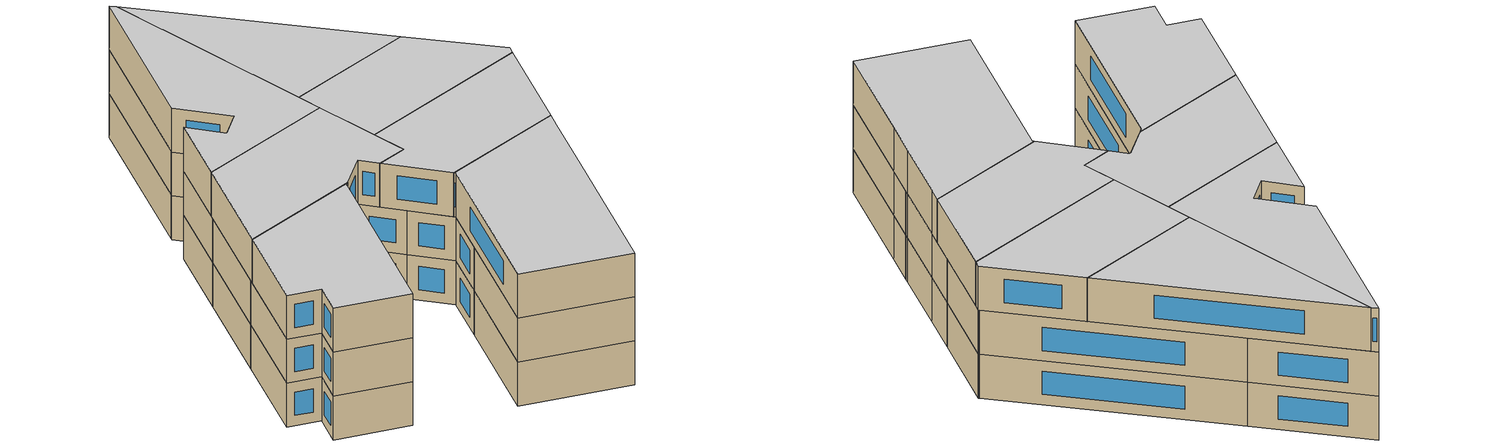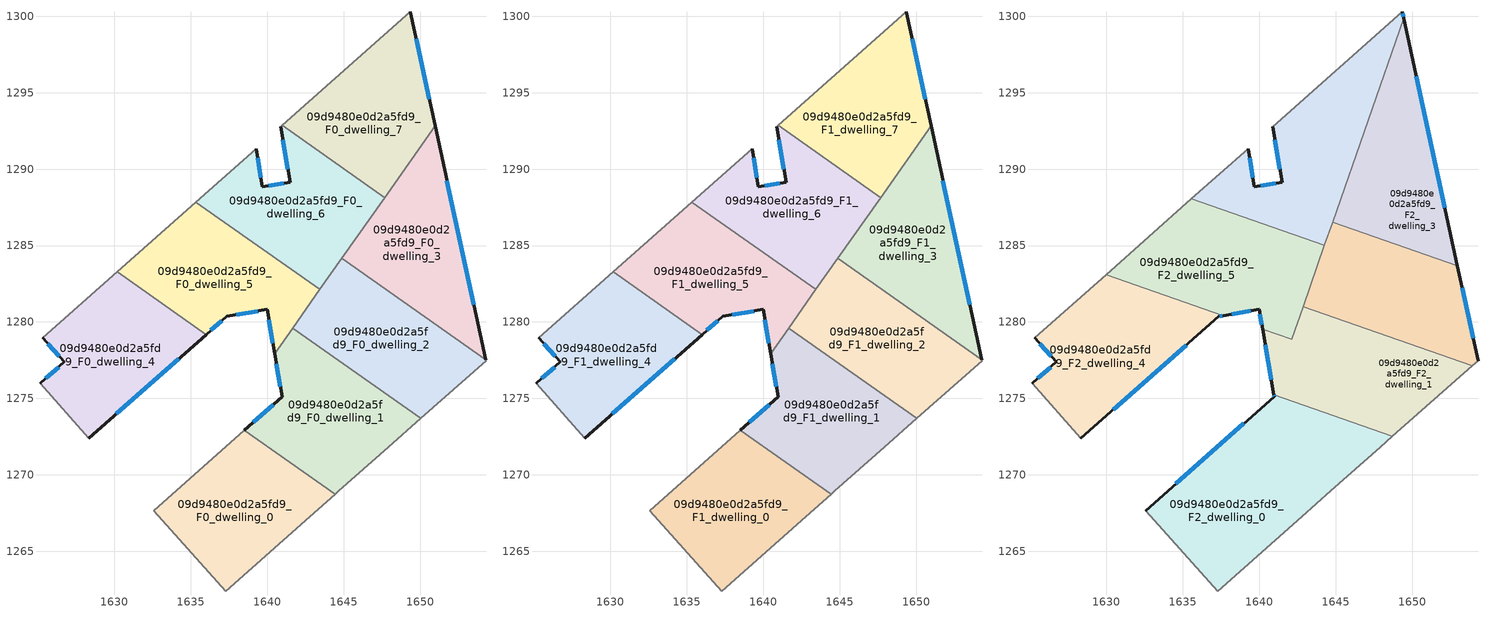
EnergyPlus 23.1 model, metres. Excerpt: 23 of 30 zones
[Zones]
09d9480e0d2a5fd9_F0_dwelling_0
 floor ground (EU_floor_Construction): 1644.44,1268.72 1642.77,1267.25 1637.27,1262.39 1632.56,1267.65 1638.49,1272.91 z0
 wall adiabatic (EU_wall_Construction): 1638.49,1272.91 1632.56,1267.65 1637.27,1262.39 1642.77,1267.25 1644.44,1268.72 z0:3
 wall to 09d9480e0d2a5fd9_F0_dwelling_1 (EU_wall_Construction): 1644.44,1268.72 1638.49,1272.91 z0:3
09d9480e0d2a5fd9_F0_dwelling_1
 floor ground (EU_floor_Construction): 1650.04,1273.68 1647.93,1271.82 1644.69,1268.94 1644.44,1268.72 1638.49,1272.91 1640.98,1275.12 1640.49,1277.93 1641.66,1279.59 z0
 wall outside (EU_wall_Construction): 1640.49,1277.93 1640.98,1275.12 1638.49,1272.91 z0:3
 wall adiabatic (EU_wall_Construction): 1644.44,1268.72 1644.69,1268.94 1647.93,1271.82 1650.04,1273.68 z0:3
 wall to 09d9480e0d2a5fd9_F0_dwelling_5 (EU_wall_Construction): 1641.66,1279.59 1640.49,1277.93 z0:3
 wall to 09d9480e0d2a5fd9_F0_dwelling_2 (EU_wall_Construction): 1650.04,1273.68 1641.66,1279.59 z0:3
 window (EU_Window_Construction): 1640.39,1274.6 1639.07,1273.42 / 1640.61,1277.27 1640.86,1275.78 z0.7:2.3
09d9480e0d2a5fd9_F0_dwelling_2
 floor ground (EU_floor_Construction): 1654.3,1277.52 1654.32,1277.46 1650.04,1273.68 1641.66,1279.59 1644.88,1284.16 z0
 wall to 09d9480e0d2a5fd9_F0_dwelling_3 (EU_wall_Construction): 1654.3,1277.52 1644.88,1284.16 z0:3
 wall adiabatic (EU_wall_Construction): 1650.04,1273.68 1654.32,1277.46 1654.3,1277.52 z0:3
 wall to 09d9480e0d2a5fd9_F0_dwelling_6 (EU_wall_Construction): 1644.88,1284.16 1643.45,1282.13 z0:3
 wall to 09d9480e0d2a5fd9_F0_dwelling_5 (EU_wall_Construction): 1643.45,1282.13 1641.66,1279.59 z0:3
09d9480e0d2a5fd9_F0_dwelling_3
 floor ground (EU_floor_Construction): 1650.98,1292.83 1654.3,1277.52 1644.88,1284.16 z0
 wall outside (EU_wall_Construction): 1654.3,1277.52 1650.98,1292.83 z0:3
 wall to 09d9480e0d2a5fd9_F0_dwelling_7 (EU_wall_Construction): 1650.98,1292.83 1647.68,1288.13 z0:3
 wall to 09d9480e0d2a5fd9_F0_dwelling_6 (EU_wall_Construction): 1647.68,1288.13 1644.88,1284.16 z0:3
 window (EU_Window_Construction): 1653.52,1281.12 1651.76,1289.23 z0.7:2.3
09d9480e0d2a5fd9_F0_dwelling_4
 floor ground (EU_floor_Construction): 1636,1279.18 1628.33,1272.38 1625.13,1275.98 1626.72,1277.38 1625.32,1278.96 1630.18,1283.28 z0
 wall outside (EU_wall_Construction): 1628.33,1272.38 1636,1279.18 / 1625.32,1278.96 1626.72,1277.38 1625.13,1275.98 z0:3
 wall to 09d9480e0d2a5fd9_F0_dwelling_5 (EU_wall_Construction): 1636,1279.18 1630.18,1283.28 z0:3
 wall adiabatic (EU_wall_Construction): 1625.13,1275.98 1628.33,1272.38 / 1630.18,1283.28 1625.32,1278.96 z0:3
 window (EU_Window_Construction): 1630.13,1273.98 1634.2,1277.58 / 1626.34,1277.05 1625.5,1276.31 / 1625.65,1278.59 1626.39,1277.75 z0.7:2.3
09d9480e0d2a5fd9_F0_dwelling_5
 floor ground (EU_floor_Construction): 1643.45,1282.13 1640.49,1277.93 1639.99,1280.82 1637.34,1280.37 1636,1279.18 1630.18,1283.28 1635.33,1287.84 z0
 wall outside (EU_wall_Construction): 1636,1279.18 1637.34,1280.37 1639.99,1280.82 1640.49,1277.93 z0:3
 wall adiabatic (EU_wall_Construction): 1635.33,1287.84 1630.18,1283.28 z0:3
 wall to 09d9480e0d2a5fd9_F0_dwelling_6 (EU_wall_Construction): 1643.45,1282.13 1635.33,1287.84 z0:3
 window (EU_Window_Construction): 1640.11,1280.14 1640.37,1278.61 / 1637.96,1280.47 1639.37,1280.71 / 1636.32,1279.46 1637.03,1280.09 z0.7:2.3
09d9480e0d2a5fd9_F0_dwelling_6
 floor ground (EU_floor_Construction): 1647.68,1288.13 1643.45,1282.13 1635.33,1287.84 1639.28,1291.35 1639.66,1288.84 1641.5,1289.16 1640.88,1292.78 1640.97,1292.86 z0
 wall outside (EU_wall_Construction): 1640.88,1292.78 1641.5,1289.16 1639.66,1288.84 1639.28,1291.35 z0:3
 wall adiabatic (EU_wall_Construction): 1640.97,1292.86 1640.88,1292.78 / 1639.28,1291.35 1635.33,1287.84 z0:3
 wall to 09d9480e0d2a5fd9_F0_dwelling_7 (EU_wall_Construction): 1647.68,1288.13 1640.97,1292.86 z0:3
 window (EU_Window_Construction): 1641.02,1291.93 1641.35,1290.01 / 1639.57,1289.43 1639.37,1290.76 / 1641.07,1289.08 1640.09,1288.91 z0.7:2.3
09d9480e0d2a5fd9_F0_dwelling_7
 floor ground (EU_floor_Construction): 1649.36,1300.29 1650.98,1292.83 1647.68,1288.13 1640.97,1292.86 z0
 wall outside (EU_wall_Construction): 1650.98,1292.83 1649.36,1300.29 z0:3
 wall adiabatic (EU_wall_Construction): 1649.36,1300.29 1640.97,1292.86 z0:3
 window (EU_Window_Construction): 1650.6,1294.58 1649.74,1298.54 z0.7:2.3
09d9480e0d2a5fd9_F1_dwelling_0
 floor to 09d9480e0d2a5fd9_F0_dwelling_0 (EU_floor_Construction): 1644.44,1268.72 1642.77,1267.25 1637.27,1262.39 1632.56,1267.65 1638.49,1272.91 z3
 wall adiabatic (EU_wall_Construction): 1638.49,1272.91 1632.56,1267.65 1637.27,1262.39 1642.77,1267.25 1644.44,1268.72 z3:6
 wall to 09d9480e0d2a5fd9_F1_dwelling_1 (EU_wall_Construction): 1644.44,1268.72 1638.49,1272.91 z3:6
09d9480e0d2a5fd9_F1_dwelling_1
 floor to 09d9480e0d2a5fd9_F0_dwelling_1 (EU_floor_Construction): 1650.04,1273.68 1647.93,1271.82 1644.69,1268.94 1644.44,1268.72 1638.49,1272.91 1640.98,1275.12 1640.49,1277.93 1641.66,1279.59 z3
 wall outside (EU_wall_Construction): 1640.49,1277.93 1640.98,1275.12 1638.49,1272.91 z3:6
 wall adiabatic (EU_wall_Construction): 1644.44,1268.72 1644.69,1268.94 1647.93,1271.82 1650.04,1273.68 z3:6
 wall to 09d9480e0d2a5fd9_F1_dwelling_5 (EU_wall_Construction): 1641.66,1279.59 1640.49,1277.93 z3:6
 wall to 09d9480e0d2a5fd9_F1_dwelling_2 (EU_wall_Construction): 1650.04,1273.68 1641.66,1279.59 z3:6
 window (EU_Window_Construction): 1640.39,1274.6 1639.07,1273.42 / 1640.61,1277.27 1640.86,1275.78 z3.7:5.3
09d9480e0d2a5fd9_F1_dwelling_2
 floor to 09d9480e0d2a5fd9_F0_dwelling_2 (EU_floor_Construction): 1654.3,1277.52 1654.32,1277.46 1650.04,1273.68 1641.66,1279.59 1644.88,1284.16 z3
 wall to 09d9480e0d2a5fd9_F1_dwelling_3 (EU_wall_Construction): 1654.3,1277.52 1644.88,1284.16 z3:6
 wall adiabatic (EU_wall_Construction): 1650.04,1273.68 1654.32,1277.46 1654.3,1277.52 z3:6
 wall to 09d9480e0d2a5fd9_F1_dwelling_6 (EU_wall_Construction): 1644.88,1284.16 1643.45,1282.13 z3:6
 wall to 09d9480e0d2a5fd9_F1_dwelling_5 (EU_wall_Construction): 1643.45,1282.13 1641.66,1279.59 z3:6
09d9480e0d2a5fd9_F1_dwelling_3
 floor to 09d9480e0d2a5fd9_F0_dwelling_3 (EU_floor_Construction): 1650.98,1292.83 1654.3,1277.52 1644.88,1284.16 z3
 wall outside (EU_wall_Construction): 1654.3,1277.52 1650.98,1292.83 z3:6
 wall to 09d9480e0d2a5fd9_F1_dwelling_7 (EU_wall_Construction): 1650.98,1292.83 1647.68,1288.13 z3:6
 wall to 09d9480e0d2a5fd9_F1_dwelling_6 (EU_wall_Construction): 1647.68,1288.13 1644.88,1284.16 z3:6
 window (EU_Window_Construction): 1653.52,1281.12 1651.76,1289.23 z3.7:5.3
 ceiling adiabatic (EU_roof_Construction): 1654.3,1277.52 1652.97,1283.69 1646.21,1286.05 1644.88,1284.16 z6
09d9480e0d2a5fd9_F1_dwelling_4
 floor to 09d9480e0d2a5fd9_F0_dwelling_4 (EU_floor_Construction): 1636,1279.18 1628.33,1272.38 1625.13,1275.98 1626.72,1277.38 1625.32,1278.96 1630.18,1283.28 z3
 wall outside (EU_wall_Construction): 1628.33,1272.38 1636,1279.18 / 1625.32,1278.96 1626.72,1277.38 1625.13,1275.98 z3:6
 wall to 09d9480e0d2a5fd9_F1_dwelling_5 (EU_wall_Construction): 1636,1279.18 1630.18,1283.28 z3:6
 wall adiabatic (EU_wall_Construction): 1625.13,1275.98 1628.33,1272.38 / 1630.18,1283.28 1625.32,1278.96 z3:6
 window (EU_Window_Construction): 1630.13,1273.98 1634.2,1277.58 / 1626.34,1277.05 1625.5,1276.31 / 1625.65,1278.59 1626.39,1277.75 z3.7:5.3
09d9480e0d2a5fd9_F1_dwelling_5
 floor to 09d9480e0d2a5fd9_F0_dwelling_5 (EU_floor_Construction): 1643.45,1282.13 1640.49,1277.93 1639.99,1280.82 1637.34,1280.37 1636,1279.18 1630.18,1283.28 1635.33,1287.84 z3
 wall outside (EU_wall_Construction): 1636,1279.18 1637.34,1280.37 1639.99,1280.82 1640.49,1277.93 z3:6
 wall adiabatic (EU_wall_Construction): 1635.33,1287.84 1630.18,1283.28 z3:6
 wall to 09d9480e0d2a5fd9_F1_dwelling_6 (EU_wall_Construction): 1643.45,1282.13 1635.33,1287.84 z3:6
 window (EU_Window_Construction): 1640.11,1280.14 1640.37,1278.61 / 1637.96,1280.47 1639.37,1280.71 / 1636.32,1279.46 1637.03,1280.09 z3.7:5.3
 ceiling adiabatic (EU_roof_Construction): 1643.07,1281.59 1643.45,1282.13 1643.29,1282.23 z6
09d9480e0d2a5fd9_F1_dwelling_6
 floor to 09d9480e0d2a5fd9_F0_dwelling_6 (EU_floor_Construction): 1647.68,1288.13 1643.45,1282.13 1635.33,1287.84 1639.28,1291.35 1639.66,1288.84 1641.5,1289.16 1640.88,1292.78 1640.97,1292.86 z3
 wall outside (EU_wall_Construction): 1640.88,1292.78 1641.5,1289.16 1639.66,1288.84 1639.28,1291.35 z3:6
 wall adiabatic (EU_wall_Construction): 1640.97,1292.86 1640.88,1292.78 / 1639.28,1291.35 1635.33,1287.84 z3:6
 wall to 09d9480e0d2a5fd9_F1_dwelling_7 (EU_wall_Construction): 1647.68,1288.13 1640.97,1292.86 z3:6
 window (EU_Window_Construction): 1641.02,1291.93 1641.35,1290.01 / 1639.57,1289.43 1639.37,1290.76 / 1641.07,1289.08 1640.09,1288.91 z3.7:5.3
 ceiling adiabatic (EU_roof_Construction): 1643.45,1282.13 1646.21,1286.05 1644.8,1286.54 1643.29,1282.23 z6
09d9480e0d2a5fd9_F1_dwelling_7
 floor to 09d9480e0d2a5fd9_F0_dwelling_7 (EU_floor_Construction): 1649.36,1300.29 1650.98,1292.83 1647.68,1288.13 1640.97,1292.86 z3
 wall outside (EU_wall_Construction): 1650.98,1292.83 1649.36,1300.29 z3:6
 wall adiabatic (EU_wall_Construction): 1649.36,1300.29 1640.97,1292.86 z3:6
 window (EU_Window_Construction): 1650.6,1294.58 1649.74,1298.54 z3.7:5.3
09d9480e0d2a5fd9_F2_dwelling_0
 floor to 09d9480e0d2a5fd9_F1_dwelling_0 (EU_floor_Construction): 1644.44,1268.72 1642.77,1267.25 1637.27,1262.39 1632.56,1267.65 1638.49,1272.91 z6
 floor to 09d9480e0d2a5fd9_F1_dwelling_1 (EU_floor_Construction): 1648.72,1272.52 1647.93,1271.82 1644.69,1268.94 1644.44,1268.72 1638.49,1272.91 1640.98,1275.12 1640.96,1275.23 z6
 wall outside (EU_wall_Construction): 1640.96,1275.23 1640.98,1275.12 1632.56,1267.65 z6:9
 wall to 09d9480e0d2a5fd9_F2_dwelling_1 (EU_wall_Construction): 1648.72,1272.52 1640.96,1275.23 z6:9
 wall adiabatic (EU_wall_Construction): 1632.56,1267.65 1637.27,1262.39 1642.77,1267.25 1644.69,1268.94 1647.93,1271.82 1648.72,1272.52 z6:9
 window (EU_Window_Construction): 1639,1273.36 1634.54,1269.4 / 1640.96,1275.2 1640.97,1275.14 z6.7:8.3
 ceiling to 09d9480e0d2a5fd9_F3_dwelling_0 (EU_floor_Construction): 1642.77,1267.25 1644.69,1268.94 1647.93,1271.82 1648.72,1272.52 1640.96,1275.23 1640.98,1275.12 1632.56,1267.65 1637.27,1262.39 z9
09d9480e0d2a5fd9_F2_dwelling_1
 floor to 09d9480e0d2a5fd9_F1_dwelling_1 (EU_floor_Construction): 1650.04,1273.68 1648.72,1272.52 1640.96,1275.23 1640.49,1277.93 1641.33,1279.13 1642.11,1278.86 1642.23,1279.19 z6
 floor to 09d9480e0d2a5fd9_F1_dwelling_2 (EU_floor_Construction): 1653.95,1277.14 1650.04,1273.68 1642.23,1279.19 1642.86,1281.01 z6
 floor to 09d9480e0d2a5fd9_F1_dwelling_5 (EU_floor_Construction): 1641.33,1279.13 1640.49,1277.93 1640.22,1279.52 z6
 wall outside (EU_wall_Construction): 1640.22,1279.52 1640.96,1275.23 z6:9
 wall to 09d9480e0d2a5fd9_F2_dwelling_5 (EU_wall_Construction): 1642.86,1281.01 1642.11,1278.86 1640.22,1279.52 z6:9
 wall to 09d9480e0d2a5fd9_F2_dwelling_2 (EU_wall_Construction): 1653.95,1277.14 1642.86,1281.01 z6:9
 wall adiabatic (EU_wall_Construction): 1648.72,1272.52 1653.95,1277.14 z6:9
 window (EU_Window_Construction): 1640.39,1278.51 1640.79,1276.23 z6.7:8.3
 ceiling to 09d9480e0d2a5fd9_F3_dwelling_1 (EU_floor_Construction): 1653.95,1277.14 1642.86,1281.01 1642.11,1278.86 1640.22,1279.52 1640.96,1275.23 1648.72,1272.52 z9
09d9480e0d2a5fd9_F2_dwelling_2
 floor to 09d9480e0d2a5fd9_F1_dwelling_2 (EU_floor_Construction): 1654.3,1277.52 1654.32,1277.46 1653.95,1277.14 1642.86,1281.01 1643.07,1281.59 1644.88,1284.16 z6
 floor adiabatic (EU_floor_Construction): 1652.97,1283.69 1654.3,1277.52 1644.88,1284.16 1643.07,1281.59 1644.8,1286.54 z6
 wall outside (EU_wall_Construction): 1654.32,1277.46 1652.97,1283.69 z6:9
 wall to 09d9480e0d2a5fd9_F2_dwelling_3 (EU_wall_Construction): 1652.97,1283.69 1644.8,1286.54 z6:9
 wall adiabatic (EU_wall_Construction): 1653.95,1277.14 1654.32,1277.46 z6:9
 wall to 09d9480e0d2a5fd9_F2_dwelling_6 (EU_wall_Construction): 1644.8,1286.54 1644.26,1285.01 z6:9
 wall to 09d9480e0d2a5fd9_F2_dwelling_5 (EU_wall_Construction): 1644.26,1285.01 1642.87,1281.01 z6:9
 window (EU_Window_Construction): 1654,1278.93 1653.28,1282.22 z6.7:8.3
 ceiling to 09d9480e0d2a5fd9_F3_dwelling_2 (EU_floor_Construction): 1654.32,1277.46 1652.97,1283.69 1644.8,1286.54 1642.86,1281.01 1653.95,1277.14 z9
09d9480e0d2a5fd9_F2_dwelling_3
 floor to 09d9480e0d2a5fd9_F1_dwelling_3 (EU_floor_Construction): 1650.98,1292.82 1652.97,1283.69 1646.21,1286.05 z6
 floor to 09d9480e0d2a5fd9_F1_dwelling_7 (EU_floor_Construction): 1649.45,1299.87 1650.98,1292.82 1647.68,1288.13 1645.81,1289.45 z6
 floor to 09d9480e0d2a5fd9_F1_dwelling_6 (EU_floor_Construction): 1647.68,1288.13 1646.21,1286.05 1644.8,1286.54 1645.81,1289.45 z6
 wall outside (EU_wall_Construction): 1652.97,1283.69 1649.45,1299.87 z6:9
 wall to 09d9480e0d2a5fd9_F2_dwelling_6 (EU_wall_Construction): 1649.45,1299.87 1644.8,1286.54 z6:9
 window (EU_Window_Construction): 1652.14,1287.49 1650.28,1296.07 z6.7:8.3
 ceiling to 09d9480e0d2a5fd9_F3_dwelling_3 (EU_floor_Construction): 1652.97,1283.69 1649.45,1299.87 1644.8,1286.54 z9
09d9480e0d2a5fd9_F2_dwelling_4
 floor to 09d9480e0d2a5fd9_F1_dwelling_4 (EU_floor_Construction): 1636,1279.18 1628.33,1272.38 1625.13,1275.98 1626.72,1277.38 1625.32,1278.96 1629.98,1283.1 1630.9,1282.77 z6
 floor to 09d9480e0d2a5fd9_F1_dwelling_5 (EU_floor_Construction): 1637.64,1280.42 1637.34,1280.37 1636,1279.18 1630.9,1282.77 z6
 wall outside (EU_wall_Construction): 1628.33,1272.38 1637.34,1280.37 1637.64,1280.42 / 1625.32,1278.96 1626.72,1277.38 1625.13,1275.98 z6:9
 wall to 09d9480e0d2a5fd9_F2_dwelling_5 (EU_wall_Construction): 1637.64,1280.42 1629.98,1283.1 z6:9
 wall adiabatic (EU_wall_Construction): 1625.13,1275.98 1628.33,1272.38 / 1629.98,1283.1 1625.32,1278.96 z6:9
 window (EU_Window_Construction): 1637.41,1280.38 1637.57,1280.4 / 1630.45,1274.26 1635.23,1278.49 / 1626.34,1277.05 1625.5,1276.31 / 1625.65,1278.59 1626.39,1277.75 z6.7:8.3
 ceiling to 09d9480e0d2a5fd9_F3_dwelling_4 (EU_floor_Construction): 1637.34,1280.37 1637.64,1280.42 1629.98,1283.1 1625.32,1278.96 1626.72,1277.38 1625.13,1275.98 1628.33,1272.38 z9
09d9480e0d2a5fd9_F2_dwelling_5
 floor to 09d9480e0d2a5fd9_F1_dwelling_5 (EU_floor_Construction): 1643.29,1282.23 1643.07,1281.59 1641.33,1279.13 1640.22,1279.52 1639.99,1280.82 1637.64,1280.42 1630.9,1282.77 1630.18,1283.28 1635.33,1287.84 z6
 floor to 09d9480e0d2a5fd9_F1_dwelling_1 (EU_floor_Construction): 1642.23,1279.19 1642.11,1278.86 1641.33,1279.13 1641.66,1279.59 z6
 floor to 09d9480e0d2a5fd9_F1_dwelling_4 (EU_floor_Construction): 1630.9,1282.77 1629.98,1283.1 1630.18,1283.28 z6
 floor to 09d9480e0d2a5fd9_F1_dwelling_6 (EU_floor_Construction): 1644.26,1285.01 1643.29,1282.23 1635.33,1287.84 1635.56,1288.05 z6
 floor to 09d9480e0d2a5fd9_F1_dwelling_2 (EU_floor_Construction): 1643.07,1281.59 1642.23,1279.19 1641.66,1279.59 z6
 wall outside (EU_wall_Construction): 1637.64,1280.42 1639.99,1280.82 1640.22,1279.52 z6:9
 wall adiabatic (EU_wall_Construction): 1635.56,1288.05 1629.98,1283.1 z6:9
 wall to 09d9480e0d2a5fd9_F2_dwelling_6 (EU_wall_Construction): 1644.26,1285.01 1635.56,1288.05 z6:9
 window (EU_Window_Construction): 1640.04,1280.52 1640.16,1279.82 / 1638.19,1280.51 1639.44,1280.73 z6.7:8.3
 ceiling to 09d9480e0d2a5fd9_F3_dwelling_5 (EU_floor_Construction): 1642.11,1278.86 1644.26,1285.01 1635.56,1288.05 1629.98,1283.1 1637.64,1280.42 1639.99,1280.82 1640.22,1279.52 z9
09d9480e0d2a5fd9_F2_dwelling_6
 floor to 09d9480e0d2a5fd9_F1_dwelling_6 (EU_floor_Construction): 1645.81,1289.45 1644.26,1285.01 1635.56,1288.05 1639.28,1291.35 1639.66,1288.84 1641.5,1289.16 1640.88,1292.78 1640.97,1292.86 z6
 floor to 09d9480e0d2a5fd9_F1_dwelling_7 (EU_floor_Construction): 1649.36,1300.29 1649.45,1299.87 1645.81,1289.45 1640.97,1292.86 z6
 wall outside (EU_wall_Construction): 1640.88,1292.78 1641.5,1289.16 1639.66,1288.84 1639.28,1291.35 / 1649.45,1299.87 1649.36,1300.29 z6:9
 wall adiabatic (EU_wall_Construction): 1649.36,1300.29 1640.88,1292.78 / 1639.28,1291.35 1635.56,1288.05 z6:9
 window (EU_Window_Construction): 1641.02,1291.93 1641.35,1290.01 / 1649.43,1299.97 1649.38,1300.19 / 1639.57,1289.43 1639.37,1290.76 / 1641.07,1289.08 1640.09,1288.91 z6.7:8.3
 ceiling to 09d9480e0d2a5fd9_F3_dwelling_6 (EU_floor_Construction): 1644.26,1285.01 1649.45,1299.87 1649.36,1300.29 1640.88,1292.78 1641.5,1289.16 1639.66,1288.84 1639.28,1291.35 1635.56,1288.05 z9
[Building]
EU S2 Campaign: North Axis=0; Terrain=City; Solar Distribution=FullExterior
[Site:Location]
Budapest.Ferenc.Liszt.Intl.AP: Latitude=47.437; Longitude=19.256; Time Zone=1; Elevation=185
[SizingPeriod:WeatherFileDays]
AnnualSizingPeriod: Begin Month=1; Begin Day of Month=1; End Month=12; End Day of Month=31; Day of Week for Start Day=Monday; Use Weather File Daylight Saving Period=No; Use Weather File Rain and Snow Indicators=No
[MATERIAL]
EU_InternalMass_Material: Roughness=MediumRough; Thickness=0.1; Conductivity=1; Density=1800; Specific Heat=900; Thermal Absorptance=0.9; Solar Absorptance=0.7; Visible Absorptance=0.7
[MATERIAL:NOMASS] Roughness=MediumRough; Thermal Absorptance=0.9; Solar Absorptance=0.7; Visible Absorptance=0.7
Name | Thermal Resistance
EU_wall_NoMass | 0.832559
EU_roof_NoMass | 1.39638
EU_floor_NoMass | 0.872794
[WINDOWMATERIAL:SIMPLEGLAZINGSYSTEM]
EU_Window_SimpleGlazing: UFactor=2.79869; Solar Heat Gain Coefficient=0.75; Visible Transmittance=0.75
[CONSTRUCTION]
EU_wall_Construction: EU_wall_NoMass
EU_roof_Construction: EU_roof_NoMass
EU_floor_Construction: EU_floor_NoMass
EU_Window_Construction: EU_Window_SimpleGlazing
EU_InternalMass_Construction: EU_InternalMass_Material
[ZONE] Type=1; Multiplier=1; Ceiling Height=autocalculate; Floor Area=autocalculate; Part of Total Floor Area=Yes
Name | Volume
09d9480e0d2a5fd9_F0_dwelling_0; 09d9480e0d2a5fd9_F1_dwelling_0 | 185.351
09d9480e0d2a5fd9_F2_dwelling_0 | 282.736
09d9480e0d2a5fd9_F0_dwelling_1; 09d9480e0d2a5fd9_F1_dwelling_1 | 183.218
09d9480e0d2a5fd9_F2_dwelling_1 | 194.091
09d9480e0d2a5fd9_F0_dwelling_2; 09d9480e0d2a5fd9_F1_dwelling_2 | 183.214
09d9480e0d2a5fd9_F2_dwelling_2 | 183.235
09d9480e0d2a5fd9_F0_dwelling_3; 09d9480e0d2a5fd9_F1_dwelling_3 | 183.222
09d9480e0d2a5fd9_F2_dwelling_3 | 183.203
09d9480e0d2a5fd9_F0_dwelling_4; 09d9480e0d2a5fd9_F1_dwelling_4 | 182.696
09d9480e0d2a5fd9_F2_dwelling_4 | 200.241
09d9480e0d2a5fd9_F0_dwelling_5; 09d9480e0d2a5fd9_F1_dwelling_5; 09d9480e0d2a5fd9_F0_dwelling_6; 09d9480e0d2a5fd9_F1_dwelling_6 | 182.68
09d9480e0d2a5fd9_F2_dwelling_5 | 211.117
09d9480e0d2a5fd9_F2_dwelling_6 | 211.144
09d9480e0d2a5fd9_F0_dwelling_7; 09d9480e0d2a5fd9_F1_dwelling_7 | 182.689
[INTERNALMASS] Construction=EU_InternalMass_Construction
Name | Zone or ZoneList | Surface Area
09d9480e0d2a5fd9_F0_dwelling_0_EU_InternalMass | 09d9480e0d2a5fd9_F0_dwelling_0 | 61.7827
09d9480e0d2a5fd9_F0_dwelling_1_EU_InternalMass | 09d9480e0d2a5fd9_F0_dwelling_1 | 61.0726
09d9480e0d2a5fd9_F0_dwelling_2_EU_InternalMass | 09d9480e0d2a5fd9_F0_dwelling_2 | 61.0712
09d9480e0d2a5fd9_F0_dwelling_3_EU_InternalMass | 09d9480e0d2a5fd9_F0_dwelling_3 | 61.078
09d9480e0d2a5fd9_F0_dwelling_4_EU_InternalMass | 09d9480e0d2a5fd9_F0_dwelling_4 | 60.8985
09d9480e0d2a5fd9_F0_dwelling_5_EU_InternalMass | 09d9480e0d2a5fd9_F0_dwelling_5 | 60.8933
09d9480e0d2a5fd9_F0_dwelling_6_EU_InternalMass | 09d9480e0d2a5fd9_F0_dwelling_6 | 60.8933
09d9480e0d2a5fd9_F0_dwelling_7_EU_InternalMass | 09d9480e0d2a5fd9_F0_dwelling_7 | 60.8965
09d9480e0d2a5fd9_F1_dwelling_0_EU_InternalMass | 09d9480e0d2a5fd9_F1_dwelling_0 | 61.7827
09d9480e0d2a5fd9_F1_dwelling_1_EU_InternalMass | 09d9480e0d2a5fd9_F1_dwelling_1 | 61.0726
09d9480e0d2a5fd9_F1_dwelling_2_EU_InternalMass | 09d9480e0d2a5fd9_F1_dwelling_2 | 61.0712
09d9480e0d2a5fd9_F1_dwelling_3_EU_InternalMass | 09d9480e0d2a5fd9_F1_dwelling_3 | 61.078
09d9480e0d2a5fd9_F1_dwelling_4_EU_InternalMass | 09d9480e0d2a5fd9_F1_dwelling_4 | 60.8985
09d9480e0d2a5fd9_F1_dwelling_5_EU_InternalMass | 09d9480e0d2a5fd9_F1_dwelling_5 | 60.8933
09d9480e0d2a5fd9_F1_dwelling_6_EU_InternalMass | 09d9480e0d2a5fd9_F1_dwelling_6 | 60.8933
09d9480e0d2a5fd9_F1_dwelling_7_EU_InternalMass | 09d9480e0d2a5fd9_F1_dwelling_7 | 60.8965
09d9480e0d2a5fd9_F2_dwelling_0_EU_InternalMass | 09d9480e0d2a5fd9_F2_dwelling_0 | 94.2457
09d9480e0d2a5fd9_F2_dwelling_1_EU_InternalMass | 09d9480e0d2a5fd9_F2_dwelling_1 | 64.6971
09d9480e0d2a5fd9_F2_dwelling_2_EU_InternalMass | 09d9480e0d2a5fd9_F2_dwelling_2 | 61.0784
09d9480e0d2a5fd9_F2_dwelling_3_EU_InternalMass | 09d9480e0d2a5fd9_F2_dwelling_3 | 61.0678
09d9480e0d2a5fd9_F2_dwelling_4_EU_InternalMass | 09d9480e0d2a5fd9_F2_dwelling_4 | 66.7469
09d9480e0d2a5fd9_F2_dwelling_5_EU_InternalMass | 09d9480e0d2a5fd9_F2_dwelling_5 | 70.3724
09d9480e0d2a5fd9_F2_dwelling_6_EU_InternalMass | 09d9480e0d2a5fd9_F2_dwelling_6 | 70.3813
[OTHEREQUIPMENT] Fuel Type=Electricity; Design Level Calculation Method=Watts/Area; Power per Zone Floor Area=1; Fraction Latent=0; Fraction Radiant=0; Fraction Lost=0; Carbon Dioxide Generation Rate=0; EndUse Subcategory=EU_Step8_InternalGains
Name | Zone or ZoneList or Space or SpaceList | Schedule
EU_Step8_InternalGain_09d9480e0d2a5fd9_F0_dwelling_0_f000 | 09d9480e0d2a5fd9_F0_dwelling_0 | EU_Step8_GainSchedule_09d9480e0d2a5fd9_F0_dwelling_0_f000
EU_Step8_InternalGain_09d9480e0d2a5fd9_F0_dwelling_1_f000 | 09d9480e0d2a5fd9_F0_dwelling_1 | EU_Step8_GainSchedule_09d9480e0d2a5fd9_F0_dwelling_1_f000
EU_Step8_InternalGain_09d9480e0d2a5fd9_F0_dwelling_2_f000 | 09d9480e0d2a5fd9_F0_dwelling_2 | EU_Step8_GainSchedule_09d9480e0d2a5fd9_F0_dwelling_2_f000
EU_Step8_InternalGain_09d9480e0d2a5fd9_F0_dwelling_3_f000 | 09d9480e0d2a5fd9_F0_dwelling_3 | EU_Step8_GainSchedule_09d9480e0d2a5fd9_F0_dwelling_3_f000
EU_Step8_InternalGain_09d9480e0d2a5fd9_F0_dwelling_4_f000 | 09d9480e0d2a5fd9_F0_dwelling_4 | EU_Step8_GainSchedule_09d9480e0d2a5fd9_F0_dwelling_4_f000
EU_Step8_InternalGain_09d9480e0d2a5fd9_F0_dwelling_5_f000 | 09d9480e0d2a5fd9_F0_dwelling_5 | EU_Step8_GainSchedule_09d9480e0d2a5fd9_F0_dwelling_5_f000
EU_Step8_InternalGain_09d9480e0d2a5fd9_F0_dwelling_6_f000 | 09d9480e0d2a5fd9_F0_dwelling_6 | EU_Step8_GainSchedule_09d9480e0d2a5fd9_F0_dwelling_6_f000
EU_Step8_InternalGain_09d9480e0d2a5fd9_F0_dwelling_7_f000 | 09d9480e0d2a5fd9_F0_dwelling_7 | EU_Step8_GainSchedule_09d9480e0d2a5fd9_F0_dwelling_7_f000
EU_Step8_InternalGain_09d9480e0d2a5fd9_F1_dwelling_0_f000 | 09d9480e0d2a5fd9_F1_dwelling_0 | EU_Step8_GainSchedule_09d9480e0d2a5fd9_F1_dwelling_0_f000
EU_Step8_InternalGain_09d9480e0d2a5fd9_F1_dwelling_1_f000 | 09d9480e0d2a5fd9_F1_dwelling_1 | EU_Step8_GainSchedule_09d9480e0d2a5fd9_F1_dwelling_1_f000
EU_Step8_InternalGain_09d9480e0d2a5fd9_F1_dwelling_2_f000 | 09d9480e0d2a5fd9_F1_dwelling_2 | EU_Step8_GainSchedule_09d9480e0d2a5fd9_F1_dwelling_2_f000
EU_Step8_InternalGain_09d9480e0d2a5fd9_F1_dwelling_3_f000 | 09d9480e0d2a5fd9_F1_dwelling_3 | EU_Step8_GainSchedule_09d9480e0d2a5fd9_F1_dwelling_3_f000
EU_Step8_InternalGain_09d9480e0d2a5fd9_F1_dwelling_4_f000 | 09d9480e0d2a5fd9_F1_dwelling_4 | EU_Step8_GainSchedule_09d9480e0d2a5fd9_F1_dwelling_4_f000
EU_Step8_InternalGain_09d9480e0d2a5fd9_F1_dwelling_5_f000 | 09d9480e0d2a5fd9_F1_dwelling_5 | EU_Step8_GainSchedule_09d9480e0d2a5fd9_F1_dwelling_5_f000
EU_Step8_InternalGain_09d9480e0d2a5fd9_F1_dwelling_6_f000 | 09d9480e0d2a5fd9_F1_dwelling_6 | EU_Step8_GainSchedule_09d9480e0d2a5fd9_F1_dwelling_6_f000
EU_Step8_InternalGain_09d9480e0d2a5fd9_F1_dwelling_7_f000 | 09d9480e0d2a5fd9_F1_dwelling_7 | EU_Step8_GainSchedule_09d9480e0d2a5fd9_F1_dwelling_7_f000
EU_Step8_InternalGain_09d9480e0d2a5fd9_F2_dwelling_0_f000 | 09d9480e0d2a5fd9_F2_dwelling_0 | EU_Step8_GainSchedule_09d9480e0d2a5fd9_F2_dwelling_0_f000
EU_Step8_InternalGain_09d9480e0d2a5fd9_F2_dwelling_1_f000 | 09d9480e0d2a5fd9_F2_dwelling_1 | EU_Step8_GainSchedule_09d9480e0d2a5fd9_F2_dwelling_1_f000
EU_Step8_InternalGain_09d9480e0d2a5fd9_F2_dwelling_2_f000 | 09d9480e0d2a5fd9_F2_dwelling_2 | EU_Step8_GainSchedule_09d9480e0d2a5fd9_F2_dwelling_2_f000
EU_Step8_InternalGain_09d9480e0d2a5fd9_F2_dwelling_3_f000 | 09d9480e0d2a5fd9_F2_dwelling_3 | EU_Step8_GainSchedule_09d9480e0d2a5fd9_F2_dwelling_3_f000
EU_Step8_InternalGain_09d9480e0d2a5fd9_F2_dwelling_4_f000 | 09d9480e0d2a5fd9_F2_dwelling_4 | EU_Step8_GainSchedule_09d9480e0d2a5fd9_F2_dwelling_4_f000
EU_Step8_InternalGain_09d9480e0d2a5fd9_F2_dwelling_5_f000 | 09d9480e0d2a5fd9_F2_dwelling_5 | EU_Step8_GainSchedule_09d9480e0d2a5fd9_F2_dwelling_5_f000
EU_Step8_InternalGain_09d9480e0d2a5fd9_F2_dwelling_6_f000 | 09d9480e0d2a5fd9_F2_dwelling_6 | EU_Step8_GainSchedule_09d9480e0d2a5fd9_F2_dwelling_6_f000
[ZONEVENTILATION:DESIGNFLOWRATE] Schedule=EU_AlwaysOn; Design Flow Rate Calculation Method=AirChanges/Hour; Air Changes per Hour=0.475469; Ventilation Type=Natural; Fan Pressure Rise=0; Fan Total Efficiency=1; Constant Term Coefficient=1; Temperature Term Coefficient=0; Velocity Term Coefficient=0; Velocity Squared Term Coefficient=0; Minimum Indoor Temperature=-100; Maximum Indoor Temperature=100; Delta Temperature=-100; Minimum Outdoor Temperature=-100; Maximum Outdoor Temperature=100; Maximum Wind Speed=40
Name | Zone or ZoneList or Space or SpaceList
EU_ConstantAir_09d9480e0d2a5fd9_F0_dwelling_0 | 09d9480e0d2a5fd9_F0_dwelling_0
EU_ConstantAir_09d9480e0d2a5fd9_F0_dwelling_1 | 09d9480e0d2a5fd9_F0_dwelling_1
EU_ConstantAir_09d9480e0d2a5fd9_F0_dwelling_2 | 09d9480e0d2a5fd9_F0_dwelling_2
EU_ConstantAir_09d9480e0d2a5fd9_F0_dwelling_3 | 09d9480e0d2a5fd9_F0_dwelling_3
EU_ConstantAir_09d9480e0d2a5fd9_F0_dwelling_4 | 09d9480e0d2a5fd9_F0_dwelling_4
EU_ConstantAir_09d9480e0d2a5fd9_F0_dwelling_5 | 09d9480e0d2a5fd9_F0_dwelling_5
EU_ConstantAir_09d9480e0d2a5fd9_F0_dwelling_6 | 09d9480e0d2a5fd9_F0_dwelling_6
EU_ConstantAir_09d9480e0d2a5fd9_F0_dwelling_7 | 09d9480e0d2a5fd9_F0_dwelling_7
EU_ConstantAir_09d9480e0d2a5fd9_F1_dwelling_0 | 09d9480e0d2a5fd9_F1_dwelling_0
EU_ConstantAir_09d9480e0d2a5fd9_F1_dwelling_1 | 09d9480e0d2a5fd9_F1_dwelling_1
EU_ConstantAir_09d9480e0d2a5fd9_F1_dwelling_2 | 09d9480e0d2a5fd9_F1_dwelling_2
EU_ConstantAir_09d9480e0d2a5fd9_F1_dwelling_3 | 09d9480e0d2a5fd9_F1_dwelling_3
EU_ConstantAir_09d9480e0d2a5fd9_F1_dwelling_4 | 09d9480e0d2a5fd9_F1_dwelling_4
EU_ConstantAir_09d9480e0d2a5fd9_F1_dwelling_5 | 09d9480e0d2a5fd9_F1_dwelling_5
EU_ConstantAir_09d9480e0d2a5fd9_F1_dwelling_6 | 09d9480e0d2a5fd9_F1_dwelling_6
EU_ConstantAir_09d9480e0d2a5fd9_F1_dwelling_7 | 09d9480e0d2a5fd9_F1_dwelling_7
EU_ConstantAir_09d9480e0d2a5fd9_F2_dwelling_0 | 09d9480e0d2a5fd9_F2_dwelling_0
EU_ConstantAir_09d9480e0d2a5fd9_F2_dwelling_1 | 09d9480e0d2a5fd9_F2_dwelling_1
EU_ConstantAir_09d9480e0d2a5fd9_F2_dwelling_2 | 09d9480e0d2a5fd9_F2_dwelling_2
EU_ConstantAir_09d9480e0d2a5fd9_F2_dwelling_3 | 09d9480e0d2a5fd9_F2_dwelling_3
EU_ConstantAir_09d9480e0d2a5fd9_F2_dwelling_4 | 09d9480e0d2a5fd9_F2_dwelling_4
EU_ConstantAir_09d9480e0d2a5fd9_F2_dwelling_5 | 09d9480e0d2a5fd9_F2_dwelling_5
EU_ConstantAir_09d9480e0d2a5fd9_F2_dwelling_6 | 09d9480e0d2a5fd9_F2_dwelling_6
[HVACTEMPLATE:THERMOSTAT] Constant Heating Setpoint=20; Constant Cooling Setpoint=50
EU_HeatOnly_09d9480e0d2a5fd9_F0_dwelling_0; EU_HeatOnly_09d9480e0d2a5fd9_F0_dwelling_1; EU_HeatOnly_09d9480e0d2a5fd9_F0_dwelling_2; EU_HeatOnly_09d9480e0d2a5fd9_F0_dwelling_3; EU_HeatOnly_09d9480e0d2a5fd9_F0_dwelling_4; EU_HeatOnly_09d9480e0d2a5fd9_F0_dwelling_5; EU_HeatOnly_09d9480e0d2a5fd9_F0_dwelling_6; EU_HeatOnly_09d9480e0d2a5fd9_F0_dwelling_7; EU_HeatOnly_09d9480e0d2a5fd9_F1_dwelling_0; EU_HeatOnly_09d9480e0d2a5fd9_F1_dwelling_1; EU_HeatOnly_09d9480e0d2a5fd9_F1_dwelling_2; EU_HeatOnly_09d9480e0d2a5fd9_F1_dwelling_3; EU_HeatOnly_09d9480e0d2a5fd9_F1_dwelling_4; EU_HeatOnly_09d9480e0d2a5fd9_F1_dwelling_5; EU_HeatOnly_09d9480e0d2a5fd9_F1_dwelling_6; EU_HeatOnly_09d9480e0d2a5fd9_F1_dwelling_7; EU_HeatOnly_09d9480e0d2a5fd9_F2_dwelling_0; EU_HeatOnly_09d9480e0d2a5fd9_F2_dwelling_1; EU_HeatOnly_09d9480e0d2a5fd9_F2_dwelling_2; EU_HeatOnly_09d9480e0d2a5fd9_F2_dwelling_3; EU_HeatOnly_09d9480e0d2a5fd9_F2_dwelling_4; EU_HeatOnly_09d9480e0d2a5fd9_F2_dwelling_5; EU_HeatOnly_09d9480e0d2a5fd9_F2_dwelling_6; EU_HeatOnly_09d9480e0d2a5fd9_F3_dwelling_0; EU_HeatOnly_09d9480e0d2a5fd9_F3_dwelling_1; EU_HeatOnly_09d9480e0d2a5fd9_F3_dwelling_2; EU_HeatOnly_09d9480e0d2a5fd9_F3_dwelling_3; EU_HeatOnly_09d9480e0d2a5fd9_F3_dwelling_4; EU_HeatOnly_09d9480e0d2a5fd9_F3_dwelling_5; EU_HeatOnly_09d9480e0d2a5fd9_F3_dwelling_6
[HVACTEMPLATE:ZONE:IDEALLOADSAIRSYSTEM] System Availability Schedule=EU_AlwaysOn; Maximum Heating Supply Air Temperature=50; Minimum Cooling Supply Air Temperature=13; Maximum Heating Supply Air Humidity Ratio=0.0156; Minimum Cooling Supply Air Humidity Ratio=0.0077; Heating Limit=NoLimit; Cooling Limit=NoLimit; Heating Availability Schedule=EU_AlwaysOn; Cooling Availability Schedule=EU_CoolingOff; Dehumidification Control Type=ConstantSensibleHeatRatio; Cooling Sensible Heat Ratio=0.7; Dehumidification Setpoint=60; Humidification Control Type=None; Humidification Setpoint=30; Outdoor Air Method=None; Outdoor Air Flow Rate per Person=0.00944; Outdoor Air Flow Rate per Zone Floor Area=0; Outdoor Air Flow Rate per Zone=0; Demand Controlled Ventilation Type=None; Outdoor Air Economizer Type=NoEconomizer; Heat Recovery Type=None; Sensible Heat Recovery Effectiveness=0.7; Latent Heat Recovery Effectiveness=0.65
Name | Template Thermostat
09d9480e0d2a5fd9_F0_dwelling_0 | EU_HeatOnly_09d9480e0d2a5fd9_F0_dwelling_0
09d9480e0d2a5fd9_F0_dwelling_1 | EU_HeatOnly_09d9480e0d2a5fd9_F0_dwelling_1
09d9480e0d2a5fd9_F0_dwelling_2 | EU_HeatOnly_09d9480e0d2a5fd9_F0_dwelling_2
09d9480e0d2a5fd9_F0_dwelling_3 | EU_HeatOnly_09d9480e0d2a5fd9_F0_dwelling_3
09d9480e0d2a5fd9_F0_dwelling_4 | EU_HeatOnly_09d9480e0d2a5fd9_F0_dwelling_4
09d9480e0d2a5fd9_F0_dwelling_5 | EU_HeatOnly_09d9480e0d2a5fd9_F0_dwelling_5
09d9480e0d2a5fd9_F0_dwelling_6 | EU_HeatOnly_09d9480e0d2a5fd9_F0_dwelling_6
09d9480e0d2a5fd9_F0_dwelling_7 | EU_HeatOnly_09d9480e0d2a5fd9_F0_dwelling_7
09d9480e0d2a5fd9_F1_dwelling_0 | EU_HeatOnly_09d9480e0d2a5fd9_F1_dwelling_0
09d9480e0d2a5fd9_F1_dwelling_1 | EU_HeatOnly_09d9480e0d2a5fd9_F1_dwelling_1
09d9480e0d2a5fd9_F1_dwelling_2 | EU_HeatOnly_09d9480e0d2a5fd9_F1_dwelling_2
09d9480e0d2a5fd9_F1_dwelling_3 | EU_HeatOnly_09d9480e0d2a5fd9_F1_dwelling_3
09d9480e0d2a5fd9_F1_dwelling_4 | EU_HeatOnly_09d9480e0d2a5fd9_F1_dwelling_4
09d9480e0d2a5fd9_F1_dwelling_5 | EU_HeatOnly_09d9480e0d2a5fd9_F1_dwelling_5
09d9480e0d2a5fd9_F1_dwelling_6 | EU_HeatOnly_09d9480e0d2a5fd9_F1_dwelling_6
09d9480e0d2a5fd9_F1_dwelling_7 | EU_HeatOnly_09d9480e0d2a5fd9_F1_dwelling_7
09d9480e0d2a5fd9_F2_dwelling_0 | EU_HeatOnly_09d9480e0d2a5fd9_F2_dwelling_0
09d9480e0d2a5fd9_F2_dwelling_1 | EU_HeatOnly_09d9480e0d2a5fd9_F2_dwelling_1
09d9480e0d2a5fd9_F2_dwelling_2 | EU_HeatOnly_09d9480e0d2a5fd9_F2_dwelling_2
09d9480e0d2a5fd9_F2_dwelling_3 | EU_HeatOnly_09d9480e0d2a5fd9_F2_dwelling_3
09d9480e0d2a5fd9_F2_dwelling_4 | EU_HeatOnly_09d9480e0d2a5fd9_F2_dwelling_4
09d9480e0d2a5fd9_F2_dwelling_5 | EU_HeatOnly_09d9480e0d2a5fd9_F2_dwelling_5
09d9480e0d2a5fd9_F2_dwelling_6 | EU_HeatOnly_09d9480e0d2a5fd9_F2_dwelling_6
[SIZING:ZONE] Zone Cooling Design Supply Air Temperature Input Method=SupplyAirTemperature; Zone Cooling Design Supply Air Temperature=13; Zone Heating Design Supply Air Temperature Input Method=SupplyAirTemperature; Zone Heating Design Supply Air Temperature=50; Zone Cooling Design Supply Air Humidity Ratio=0.008; Zone Heating Design Supply Air Humidity Ratio=0.008; Cooling Design Air Flow Method=DesignDay; Cooling Design Air Flow Rate=0; Cooling Minimum Air Flow per Zone Floor Area=0.000762; Cooling Minimum Air Flow=0; Cooling Minimum Air Flow Fraction=0.2; Heating Design Air Flow Method=DesignDay; Heating Design Air Flow Rate=0; Heating Maximum Air Flow per Zone Floor Area=0.002032; Heating Maximum Air Flow=0.141576; Heating Maximum Air Flow Fraction=0.3; Account for Dedicated Outdoor Air System=No; Dedicated Outdoor Air System Control Strategy=NeutralSupplyAir; Dedicated Outdoor Air Low Setpoint Temperature for Design=autosize; Dedicated Outdoor Air High Setpoint Temperature for Design=autosize; Zone Load Sizing Method=Sensible Load Only No Latent Load; Zone Latent Cooling Design Supply Air Humidity Ratio Input Method=HumidityRatioDifference; Zone Cooling Design Supply Air Humidity Ratio Difference=0.005; Zone Latent Heating Design Supply Air Humidity Ratio Input Method=HumidityRatioDifference; Zone Humidification Design Supply Air Humidity Ratio Difference=0.005
09d9480e0d2a5fd9_F0_dwelling_0; 09d9480e0d2a5fd9_F0_dwelling_1; 09d9480e0d2a5fd9_F0_dwelling_2; 09d9480e0d2a5fd9_F0_dwelling_3; 09d9480e0d2a5fd9_F0_dwelling_4; 09d9480e0d2a5fd9_F0_dwelling_5; 09d9480e0d2a5fd9_F0_dwelling_6; 09d9480e0d2a5fd9_F0_dwelling_7; 09d9480e0d2a5fd9_F1_dwelling_0; 09d9480e0d2a5fd9_F1_dwelling_1; 09d9480e0d2a5fd9_F1_dwelling_2; 09d9480e0d2a5fd9_F1_dwelling_3; 09d9480e0d2a5fd9_F1_dwelling_4; 09d9480e0d2a5fd9_F1_dwelling_5; 09d9480e0d2a5fd9_F1_dwelling_6; 09d9480e0d2a5fd9_F1_dwelling_7; 09d9480e0d2a5fd9_F2_dwelling_0; 09d9480e0d2a5fd9_F2_dwelling_1; 09d9480e0d2a5fd9_F2_dwelling_2; 09d9480e0d2a5fd9_F2_dwelling_3; 09d9480e0d2a5fd9_F2_dwelling_4; 09d9480e0d2a5fd9_F2_dwelling_5; 09d9480e0d2a5fd9_F2_dwelling_6
[SCHEDULE:CONSTANT]
Name | Hourly Value
EU_AlwaysOn | 1
EU_CoolingOff | 0
[SCHEDULE:FILE] Column Number=1; Rows to Skip at Top=0; Number of Hours of Data=8760; Column Separator=Comma; Interpolate to Timestep=No; Minutes per Item=60; Adjust Schedule for Daylight Savings=Yes
Name | File
EU_Step8_GainSchedule_09d9480e0d2a5fd9_F0_dwelling_0_f000 | ../../schedules/09d9480e0d2a5fd9/09d9480e0d2a5fd9_F0_dwelling_0_f000_gain.csv
EU_Step8_GainSchedule_09d9480e0d2a5fd9_F0_dwelling_1_f000 | ../../schedules/09d9480e0d2a5fd9/09d9480e0d2a5fd9_F0_dwelling_1_f000_gain.csv
EU_Step8_GainSchedule_09d9480e0d2a5fd9_F0_dwelling_2_f000 | ../../schedules/09d9480e0d2a5fd9/09d9480e0d2a5fd9_F0_dwelling_2_f000_gain.csv
EU_Step8_GainSchedule_09d9480e0d2a5fd9_F0_dwelling_3_f000 | ../../schedules/09d9480e0d2a5fd9/09d9480e0d2a5fd9_F0_dwelling_3_f000_gain.csv
EU_Step8_GainSchedule_09d9480e0d2a5fd9_F0_dwelling_4_f000 | ../../schedules/09d9480e0d2a5fd9/09d9480e0d2a5fd9_F0_dwelling_4_f000_gain.csv
EU_Step8_GainSchedule_09d9480e0d2a5fd9_F0_dwelling_5_f000 | ../../schedules/09d9480e0d2a5fd9/09d9480e0d2a5fd9_F0_dwelling_5_f000_gain.csv
EU_Step8_GainSchedule_09d9480e0d2a5fd9_F0_dwelling_6_f000 | ../../schedules/09d9480e0d2a5fd9/09d9480e0d2a5fd9_F0_dwelling_6_f000_gain.csv
EU_Step8_GainSchedule_09d9480e0d2a5fd9_F0_dwelling_7_f000 | ../../schedules/09d9480e0d2a5fd9/09d9480e0d2a5fd9_F0_dwelling_7_f000_gain.csv
EU_Step8_GainSchedule_09d9480e0d2a5fd9_F1_dwelling_0_f000 | ../../schedules/09d9480e0d2a5fd9/09d9480e0d2a5fd9_F1_dwelling_0_f000_gain.csv
EU_Step8_GainSchedule_09d9480e0d2a5fd9_F1_dwelling_1_f000 | ../../schedules/09d9480e0d2a5fd9/09d9480e0d2a5fd9_F1_dwelling_1_f000_gain.csv
EU_Step8_GainSchedule_09d9480e0d2a5fd9_F1_dwelling_2_f000 | ../../schedules/09d9480e0d2a5fd9/09d9480e0d2a5fd9_F1_dwelling_2_f000_gain.csv
EU_Step8_GainSchedule_09d9480e0d2a5fd9_F1_dwelling_3_f000 | ../../schedules/09d9480e0d2a5fd9/09d9480e0d2a5fd9_F1_dwelling_3_f000_gain.csv
EU_Step8_GainSchedule_09d9480e0d2a5fd9_F1_dwelling_4_f000 | ../../schedules/09d9480e0d2a5fd9/09d9480e0d2a5fd9_F1_dwelling_4_f000_gain.csv
EU_Step8_GainSchedule_09d9480e0d2a5fd9_F1_dwelling_5_f000 | ../../schedules/09d9480e0d2a5fd9/09d9480e0d2a5fd9_F1_dwelling_5_f000_gain.csv
EU_Step8_GainSchedule_09d9480e0d2a5fd9_F1_dwelling_6_f000 | ../../schedules/09d9480e0d2a5fd9/09d9480e0d2a5fd9_F1_dwelling_6_f000_gain.csv
EU_Step8_GainSchedule_09d9480e0d2a5fd9_F1_dwelling_7_f000 | ../../schedules/09d9480e0d2a5fd9/09d9480e0d2a5fd9_F1_dwelling_7_f000_gain.csv
EU_Step8_GainSchedule_09d9480e0d2a5fd9_F2_dwelling_0_f000 | ../../schedules/09d9480e0d2a5fd9/09d9480e0d2a5fd9_F2_dwelling_0_f000_gain.csv
EU_Step8_GainSchedule_09d9480e0d2a5fd9_F2_dwelling_1_f000 | ../../schedules/09d9480e0d2a5fd9/09d9480e0d2a5fd9_F2_dwelling_1_f000_gain.csv
EU_Step8_GainSchedule_09d9480e0d2a5fd9_F2_dwelling_2_f000 | ../../schedules/09d9480e0d2a5fd9/09d9480e0d2a5fd9_F2_dwelling_2_f000_gain.csv
EU_Step8_GainSchedule_09d9480e0d2a5fd9_F2_dwelling_3_f000 | ../../schedules/09d9480e0d2a5fd9/09d9480e0d2a5fd9_F2_dwelling_3_f000_gain.csv
EU_Step8_GainSchedule_09d9480e0d2a5fd9_F2_dwelling_4_f000 | ../../schedules/09d9480e0d2a5fd9/09d9480e0d2a5fd9_F2_dwelling_4_f000_gain.csv
EU_Step8_GainSchedule_09d9480e0d2a5fd9_F2_dwelling_5_f000 | ../../schedules/09d9480e0d2a5fd9/09d9480e0d2a5fd9_F2_dwelling_5_f000_gain.csv
EU_Step8_GainSchedule_09d9480e0d2a5fd9_F2_dwelling_6_f000 | ../../schedules/09d9480e0d2a5fd9/09d9480e0d2a5fd9_F2_dwelling_6_f000_gain.csv
